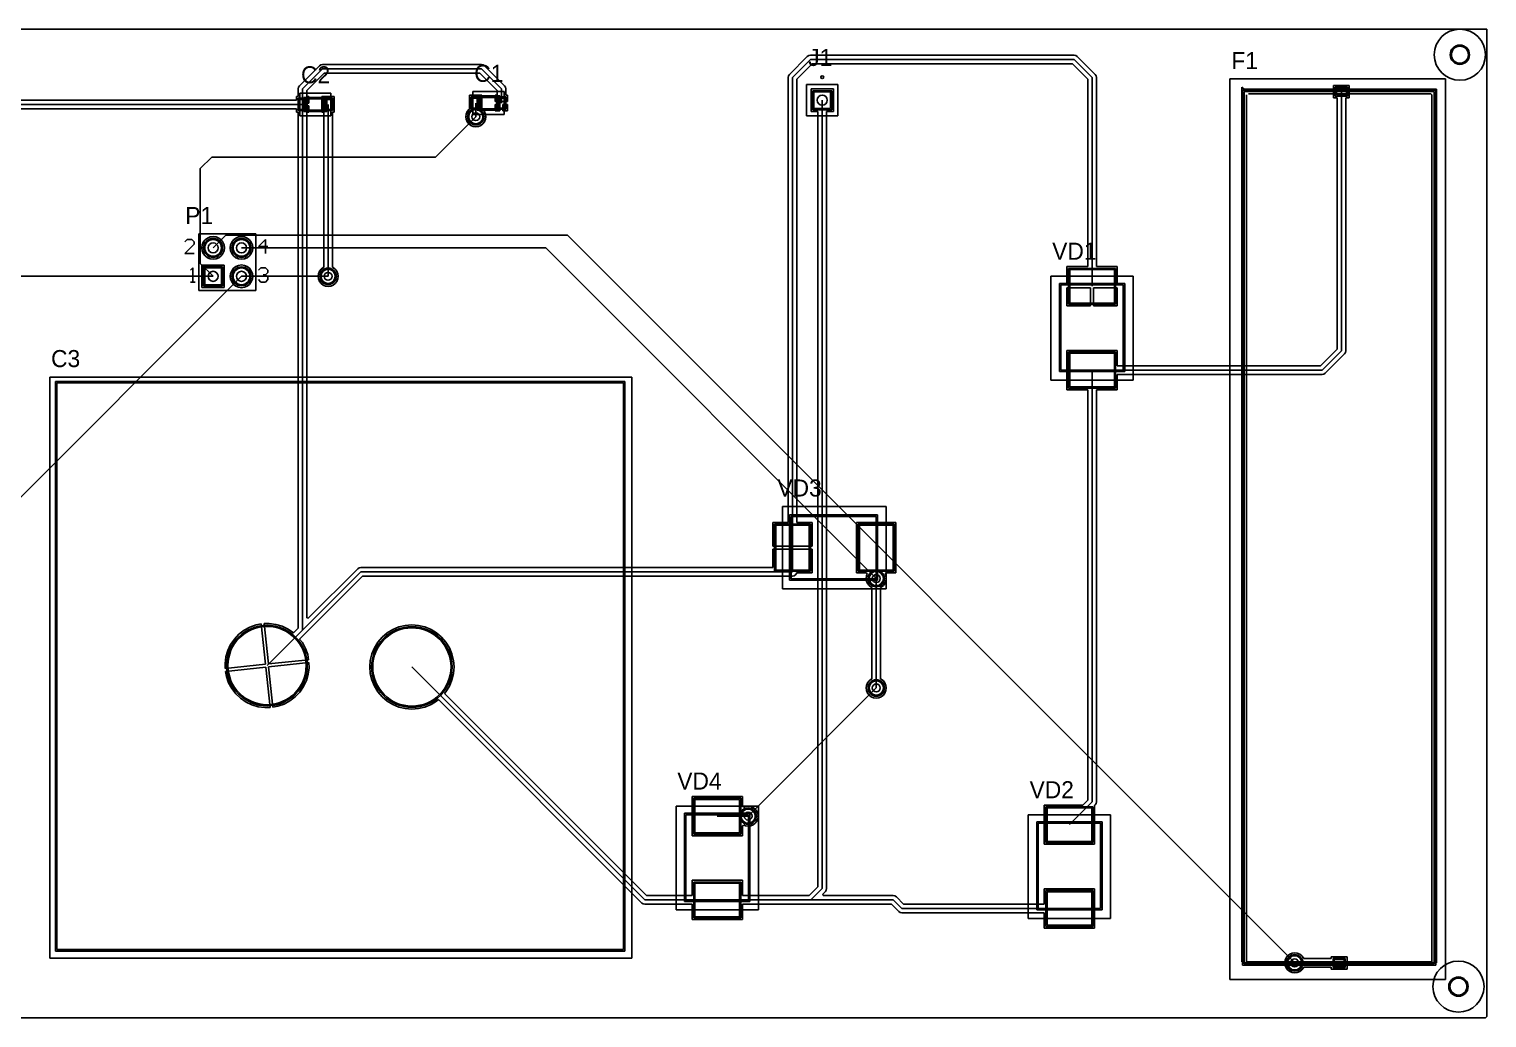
# Model space of a CAD drawing. Header units: millimetres. Extents: x 0.33 to 9.58, y 1.13 to 4.61.
# Drawn here: x 4.45 to 9.58, y 1.13 to 4.61 of the extents above; entities that cross this region are included whole.
import ezdxf

# ---------------------------------------------------------------- set-up
doc = ezdxf.new("R2010")
doc.units = ezdxf.units.MM
doc.header["$MEASUREMENT"] = 0
for name, color, linetype in [('BottomLayer', 5, 'Continuous'), ('BottomSolder', 6, 'Continuous'), ('Mechanical13', 56, 'Continuous'), ('Mechanical15', 56, 'Continuous'), ('Mechanical3', 76, 'Continuous'), ('Mechanical4', 56, 'Continuous'), ('MultiLayer', 9, 'Continuous'), ('PadHoleLayer', 156, 'Continuous'), ('TopLayer', 1, 'Continuous'), ('TopOverlay', 2, 'Continuous'), ('TopPaste', 8, 'Continuous'), ('TopSolder', 216, 'Continuous'), ('ViaHoleLayer', 16, 'Continuous')]:
    doc.layers.add(name, color=color, linetype=linetype)

# ---------------------------------------------------------------- blocks, each defined once
blk = doc.blocks.new('C___________1')
at = {"layer": 'Mechanical3'}
for p, q in [((-0.035, -0.02), (-0.035, 0.02)), ((-0.035, 0.02), (0.035, 0.02)), ((0.035, -0.02), (0.035, 0.02)), ((-0.035, -0.02), (0.035, -0.02))]:
    blk.add_line(p, q, dxfattribs=at)
at = {"layer": 'Mechanical4'}
for p, q in [((-0.055, 0.04), (0.055, 0.04)), ((-0.055, -0.04), (-0.055, 0.04)), ((0.055, -0.04), (0.055, 0.04)), ((-0.055, -0.04), (0.055, -0.04))]:
    blk.add_line(p, q, dxfattribs=at)
at = {"layer": 'TopLayer'}
for p, q in [((-0.0568, 0.0177), (-0.0568, -0.0177)), ((-0.0332, 0.0177), (-0.0568, 0.0177)), ((-0.0332, -0.0177), (-0.0332, 0.0177)), ((0.0332, 0.0177), (0.0332, -0.0177)), ((0.0568, 0.0177), (0.0332, 0.0177)), ((0.0568, -0.0177), (0.0568, 0.0177)), ((-0.0568, -0.0177), (-0.0332, -0.0177)), ((0.0332, -0.0177), (0.0568, -0.0177))]:
    blk.add_line(p, q, dxfattribs=at)
at = {"layer": 'TopOverlay'}
for p, q in [((-0.04, -0.025), (-0.04, 0.025)), ((-0.04, 0.025), (0.04, 0.025)), ((0.04, -0.025), (0.04, 0.025)), ((-0.04, -0.025), (0.04, -0.025))]:
    blk.add_line(p, q, dxfattribs=at)
at = {"layer": 'TopPaste'}
for p, q in [((-0.0568, 0.0177), (-0.0568, -0.0177)), ((-0.0332, 0.0177), (-0.0568, 0.0177)), ((-0.0332, -0.0177), (-0.0332, 0.0177)), ((0.0332, 0.0177), (0.0332, -0.0177)), ((0.0568, 0.0177), (0.0332, 0.0177)), ((0.0568, -0.0177), (0.0568, 0.0177)), ((-0.0568, -0.0177), (-0.0332, -0.0177)), ((0.0332, -0.0177), (0.0568, -0.0177))]:
    blk.add_line(p, q, dxfattribs=at)
at = {"layer": 'TopSolder'}
for p, q in [((-0.0608, 0.0217), (-0.0608, -0.0217)), ((-0.0292, 0.0217), (-0.0608, 0.0217)), ((-0.0292, -0.0217), (-0.0292, 0.0217)), ((0.0292, 0.0217), (0.0292, -0.0217)), ((0.0608, 0.0217), (0.0292, 0.0217)), ((0.0608, -0.0217), (0.0608, 0.0217)), ((-0.0608, -0.0217), (-0.0292, -0.0217)), ((0.0292, -0.0217), (0.0608, -0.0217))]:
    blk.add_line(p, q, dxfattribs=at)
blk = doc.blocks.new('C___________2')
at = {"layer": 'Mechanical3'}
for p, q in [((-0.035, -0.02), (-0.035, 0.02)), ((-0.035, 0.02), (0.035, 0.02)), ((0.035, -0.02), (0.035, 0.02)), ((-0.035, -0.02), (0.035, -0.02))]:
    blk.add_line(p, q, dxfattribs=at)
at = {"layer": 'Mechanical4'}
for p, q in [((-0.055, 0.04), (0.055, 0.04)), ((-0.055, -0.04), (-0.055, 0.04)), ((0.055, -0.04), (0.055, 0.04)), ((-0.055, -0.04), (0.055, -0.04))]:
    blk.add_line(p, q, dxfattribs=at)
at = {"layer": 'TopLayer'}
for p, q in [((-0.0568, 0.0177), (-0.0568, -0.0177)), ((-0.0332, 0.0177), (-0.0568, 0.0177)), ((-0.0332, -0.0177), (-0.0332, 0.0177)), ((0.0332, 0.0177), (0.0332, -0.0177)), ((0.0568, 0.0177), (0.0332, 0.0177)), ((0.0568, -0.0177), (0.0568, 0.0177)), ((-0.0568, -0.0177), (-0.0332, -0.0177)), ((0.0332, -0.0177), (0.0568, -0.0177))]:
    blk.add_line(p, q, dxfattribs=at)
at = {"layer": 'TopOverlay'}
for p, q in [((-0.04, -0.025), (-0.04, 0.025)), ((-0.04, 0.025), (0.04, 0.025)), ((0.04, -0.025), (0.04, 0.025)), ((-0.04, -0.025), (0.04, -0.025))]:
    blk.add_line(p, q, dxfattribs=at)
at = {"layer": 'TopPaste'}
for p, q in [((-0.0568, 0.0177), (-0.0568, -0.0177)), ((-0.0332, 0.0177), (-0.0568, 0.0177)), ((-0.0332, -0.0177), (-0.0332, 0.0177)), ((0.0332, 0.0177), (0.0332, -0.0177)), ((0.0568, 0.0177), (0.0332, 0.0177)), ((0.0568, -0.0177), (0.0568, 0.0177)), ((-0.0568, -0.0177), (-0.0332, -0.0177)), ((0.0332, -0.0177), (0.0568, -0.0177))]:
    blk.add_line(p, q, dxfattribs=at)
at = {"layer": 'TopSolder'}
for p, q in [((-0.0608, 0.0217), (-0.0608, -0.0217)), ((-0.0292, 0.0217), (-0.0608, 0.0217)), ((-0.0292, -0.0217), (-0.0292, 0.0217)), ((0.0292, 0.0217), (0.0292, -0.0217)), ((0.0608, 0.0217), (0.0292, 0.0217)), ((0.0608, -0.0217), (0.0608, 0.0217)), ((-0.0608, -0.0217), (-0.0292, -0.0217)), ((0.0292, -0.0217), (0.0608, -0.0217))]:
    blk.add_line(p, q, dxfattribs=at)
blk = doc.blocks.new('__________3')
at = {"layer": 'Mechanical3'}
for p, q in [((-1.055, 0.955), (0.94, 0.955)), ((-1.055, -1.04), (-1.055, 0.955)), ((0.94, -1.04), (0.94, 0.955)), ((-1.055, -1.04), (0.94, -1.04))]:
    blk.add_line(p, q, dxfattribs=at)
at = {"layer": 'Mechanical4'}
for p, q in [((-1.08, 0.975), (0.97, 0.975)), ((-1.08, -1.07), (-1.08, 0.975)), ((0.97, -1.07), (0.97, 0.975)), ((-1.08, -1.07), (0.97, -1.07))]:
    blk.add_line(p, q, dxfattribs=at)
at = {"layer": 'TopLayer'}
for centre in [(-0.315, -0.04), (0.195, -0.045)]:
    blk.add_circle(centre, 0.1378, dxfattribs=at)
at = {"layer": 'TopOverlay'}
for p, q in [((-1.06, 0.96), (0.945, 0.96)), ((-1.06, -1.045), (-1.06, 0.96)), ((0.945, -1.045), (0.945, 0.96)), ((-1.06, -1.045), (0.945, -1.045))]:
    blk.add_line(p, q, dxfattribs=at)
at = {"layer": 'TopPaste'}
for centre in [(-0.315, -0.04), (0.195, -0.045)]:
    blk.add_circle(centre, 0.1378, dxfattribs=at)
at = {"layer": 'TopSolder'}
for centre in [(-0.315, -0.04), (0.195, -0.045)]:
    blk.add_circle(centre, 0.1418, dxfattribs=at)
blk = doc.blocks.new('FUSE_80_6')
at = {"layer": 'Mechanical13'}
for p, q in [((-0.3425, -1.5276), (-0.3425, 1.5512)), ((-0.3425, 1.5512), (-0.3346, 1.5433)), ((-0.3346, 1.5433), (0.3425, 1.5433)), ((0.3425, -1.5315), (0.3425, 1.5433)), ((-0.3386, -1.5315), (0.3425, -1.5315))]:
    blk.add_line(p, q, dxfattribs=at)
at = {"layer": 'Mechanical15'}
for p, q in [((-0.3268, -1.5276), (-0.3268, 1.5236)), ((-0.3189, 1.5276), (0.3228, 1.5276)), ((0.3228, 1.5276), (0.3268, 1.5236)), ((0.3268, -1.5276), (0.3268, 1.5236)), ((-0.3268, -1.5276), (0.3268, -1.5276))]:
    blk.add_line(p, q, dxfattribs=at)
at = {"layer": 'Mechanical3'}
for p, q in [((-0.335, 1.535), (0.335, 1.535)), ((-0.335, -1.535), (-0.335, 1.535)), ((0.335, -1.535), (0.335, 1.535)), ((-0.335, -1.535), (0.335, -1.535))]:
    blk.add_line(p, q, dxfattribs=at)
at = {"layer": 'Mechanical4'}
for p, q in [((-0.385, 1.58), (0.375, 1.58)), ((-0.385, -1.59), (-0.385, 1.58)), ((0.375, -1.59), (0.375, 1.58)), ((-0.385, -1.59), (0.375, -1.59))]:
    blk.add_line(p, q, dxfattribs=at)
at = {"layer": 'TopLayer'}
for p, q in [((0.0256, 1.5472), (-0.0098, 1.5472)), ((-0.0098, 1.5472), (-0.0098, 1.5236)), ((0.0256, 1.5236), (0.0256, 1.5472)), ((-0.0098, 1.5236), (0.0256, 1.5236)), ((0.0177, -1.5197), (-0.0177, -1.5197)), ((-0.0177, -1.5197), (-0.0177, -1.5433)), ((0.0177, -1.5433), (0.0177, -1.5197)), ((-0.0177, -1.5433), (0.0177, -1.5433))]:
    blk.add_line(p, q, dxfattribs=at)
at = {"layer": 'TopOverlay'}
for p, q in [((-0.34, -1.54), (-0.34, 1.54)), ((-0.34, 1.54), (0.34, 1.54)), ((0.34, -1.54), (0.34, 1.54)), ((-0.34, -1.54), (0.34, -1.54))]:
    blk.add_line(p, q, dxfattribs=at)
at = {"layer": 'TopPaste'}
for p, q in [((0.0256, 1.5472), (-0.0098, 1.5472)), ((-0.0098, 1.5472), (-0.0098, 1.5236)), ((0.0256, 1.5236), (0.0256, 1.5472)), ((-0.0098, 1.5236), (0.0256, 1.5236)), ((0.0177, -1.5197), (-0.0177, -1.5197)), ((-0.0177, -1.5197), (-0.0177, -1.5433)), ((0.0177, -1.5433), (0.0177, -1.5197)), ((-0.0177, -1.5433), (0.0177, -1.5433))]:
    blk.add_line(p, q, dxfattribs=at)
at = {"layer": 'TopSolder'}
for p, q in [((0.0296, 1.5512), (-0.0138, 1.5512)), ((-0.0138, 1.5512), (-0.0138, 1.5196)), ((0.0296, 1.5196), (0.0296, 1.5512)), ((-0.0138, 1.5196), (0.0296, 1.5196)), ((0.0217, -1.5157), (-0.0217, -1.5157)), ((-0.0217, -1.5157), (-0.0217, -1.5473)), ((0.0217, -1.5473), (0.0217, -1.5157)), ((-0.0217, -1.5473), (0.0217, -1.5473))]:
    blk.add_line(p, q, dxfattribs=at)
blk = doc.blocks.new('PIN1_8')
at = {"layer": 'BottomLayer'}
for p, q in [((-0.0295, 0.0295), (-0.0295, -0.0295)), ((0.0295, 0.0295), (-0.0295, 0.0295)), ((0.0295, -0.0295), (0.0295, 0.0295)), ((-0.0295, -0.0295), (0.0295, -0.0295))]:
    blk.add_line(p, q, dxfattribs=at)
at = {"layer": 'BottomSolder'}
for p, q in [((-0.0335, 0.0335), (-0.0335, -0.0335)), ((0.0335, 0.0335), (-0.0335, 0.0335)), ((0.0335, -0.0335), (0.0335, 0.0335)), ((-0.0335, -0.0335), (0.0335, -0.0335))]:
    blk.add_line(p, q, dxfattribs=at)
at = {"layer": 'MultiLayer'}
for p, q in [((-0.0295, 0.0295), (-0.0295, -0.0295)), ((0.0295, 0.0295), (-0.0295, 0.0295)), ((0.0295, -0.0295), (0.0295, 0.0295)), ((-0.0295, -0.0295), (0.0295, -0.0295))]:
    blk.add_line(p, q, dxfattribs=at)
at = {"layer": 'PadHoleLayer'}
blk.add_circle((0, 0), 0.0177, dxfattribs=at)
at = {"layer": 'TopLayer'}
for p, q in [((-0.0295, 0.0295), (-0.0295, -0.0295)), ((0.0295, 0.0295), (-0.0295, 0.0295)), ((0.0295, -0.0295), (0.0295, 0.0295)), ((-0.0295, -0.0295), (0.0295, -0.0295))]:
    blk.add_line(p, q, dxfattribs=at)
at = {"layer": 'TopOverlay'}
for p, q in [((-0.0551, -0.0551), (-0.0551, 0.0551)), ((-0.0551, 0.0551), (0.0551, 0.0551)), ((0.0551, -0.0551), (0.0551, 0.0551)), ((-0.0551, -0.0551), (0.0551, -0.0551))]:
    blk.add_line(p, q, dxfattribs=at)
blk.add_circle((0, 0.0807), 0.00492, dxfattribs=at)
at = {"layer": 'TopSolder'}
for p, q in [((-0.0335, 0.0335), (-0.0335, -0.0335)), ((0.0335, 0.0335), (-0.0335, 0.0335)), ((0.0335, -0.0335), (0.0335, 0.0335)), ((-0.0335, -0.0335), (0.0335, -0.0335))]:
    blk.add_line(p, q, dxfattribs=at)
blk = doc.blocks.new('HDR2X2_11')
at = {"layer": 'BottomLayer'}
for p, q in [((-0.0295, 0.0295), (-0.0295, -0.0295)), ((0.0295, 0.0295), (-0.0295, 0.0295)), ((0.0295, -0.0295), (0.0295, 0.0295)), ((-0.0295, -0.0295), (0.0295, -0.0295))]:
    blk.add_line(p, q, dxfattribs=at)
for centre in [(0, 0.1), (0.1, 0.1), (0.1, 0)]:
    blk.add_circle(centre, 0.0295, dxfattribs=at)
at = {"layer": 'BottomSolder'}
for p, q in [((-0.0335, 0.0335), (-0.0335, -0.0335)), ((0.0335, 0.0335), (-0.0335, 0.0335)), ((0.0335, -0.0335), (0.0335, 0.0335)), ((-0.0335, -0.0335), (0.0335, -0.0335))]:
    blk.add_line(p, q, dxfattribs=at)
for centre in [(0, 0.1), (0.1, 0.1), (0.1, 0)]:
    blk.add_circle(centre, 0.0335, dxfattribs=at)
at = {"layer": 'MultiLayer'}
for p, q in [((-0.0295, 0.0295), (-0.0295, -0.0295)), ((0.0295, 0.0295), (-0.0295, 0.0295)), ((0.0295, -0.0295), (0.0295, 0.0295)), ((-0.0295, -0.0295), (0.0295, -0.0295))]:
    blk.add_line(p, q, dxfattribs=at)
for centre in [(0, 0.1), (0.1, 0.1), (0.1, 0)]:
    blk.add_circle(centre, 0.0295, dxfattribs=at)
at = {"layer": 'PadHoleLayer'}
for centre in [(0, 0.1), (0.1, 0.1), (0, 0), (0.1, 0)]:
    blk.add_circle(centre, 0.0177, dxfattribs=at)
at = {"layer": 'TopLayer'}
for p, q in [((-0.0295, 0.0295), (-0.0295, -0.0295)), ((0.0295, 0.0295), (-0.0295, 0.0295)), ((0.0295, -0.0295), (0.0295, 0.0295)), ((-0.0295, -0.0295), (0.0295, -0.0295))]:
    blk.add_line(p, q, dxfattribs=at)
for centre in [(0, 0.1), (0.1, 0.1), (0.1, 0)]:
    blk.add_circle(centre, 0.0295, dxfattribs=at)
at = {"layer": 'TopOverlay'}
for p, q in [((-0.0917, 0.13), (-0.1, 0.1217)), ((-0.1, 0.08), (-0.0667, 0.1133)), ((-0.075, 0.13), (-0.0917, 0.13)), ((-0.0667, 0.1217), (-0.075, 0.13)), ((-0.0667, 0.1133), (-0.0667, 0.1217)), ((-0.05, 0.15), (0.15, 0.15)), ((-0.05, -0.05), (-0.05, 0.15)), ((0.15, -0.05), (0.15, 0.15)), ((0.185, 0.13), (0.16, 0.105)), ((0.16, 0.105), (0.1933, 0.105)), ((0.185, 0.08), (0.185, 0.13)), ((-0.0667, 0.08), (-0.1, 0.08)), ((-0.0717, 0.03), (-0.08, 0.0217)), ((-0.0717, -0.02), (-0.0717, 0.03)), ((0.16, 0.0217), (0.1683, 0.03)), ((0.1683, 0.03), (0.185, 0.03)), ((0.185, 0.005), (0.1767, 0.005)), ((0.1767, 0.005), (0.185, 0.005)), ((0.185, 0.03), (0.1933, 0.0217)), ((0.1933, 0.0133), (0.185, 0.005)), ((0.185, 0.005), (0.1933, -0.0033)), ((0.1933, 0.0217), (0.1933, 0.0133)), ((-0.08, -0.02), (-0.0633, -0.02)), ((-0.0633, -0.02), (-0.0717, -0.02)), ((-0.05, -0.05), (0.15, -0.05)), ((0.1683, -0.02), (0.16, -0.0117)), ((0.185, -0.02), (0.1683, -0.02)), ((0.1933, -0.0117), (0.185, -0.02)), ((0.1933, -0.0033), (0.1933, -0.0117))]:
    blk.add_line(p, q, dxfattribs=at)
at = {"layer": 'TopSolder'}
for p, q in [((-0.0335, 0.0335), (-0.0335, -0.0335)), ((0.0335, 0.0335), (-0.0335, 0.0335)), ((0.0335, -0.0335), (0.0335, 0.0335)), ((-0.0335, -0.0335), (0.0335, -0.0335))]:
    blk.add_line(p, q, dxfattribs=at)
for centre in [(0, 0.1), (0.1, 0.1), (0.1, 0)]:
    blk.add_circle(centre, 0.0335, dxfattribs=at)
blk = doc.blocks.new('DIOD_14')
at = {"layer": 'Mechanical3'}
for p, q in [((-0.115, -0.155), (-0.115, 0.145)), ((-0.115, 0.145), (0.105, 0.145)), ((0.105, -0.155), (0.105, 0.145)), ((-0.115, -0.155), (0.105, -0.155))]:
    blk.add_line(p, q, dxfattribs=at)
at = {"layer": 'Mechanical4'}
for p, q in [((-0.15, 0.175), (0.14, 0.175)), ((-0.15, -0.19), (-0.15, 0.175)), ((0.14, -0.19), (0.14, 0.175)), ((-0.15, -0.19), (0.14, -0.19))]:
    blk.add_line(p, q, dxfattribs=at)
at = {"layer": 'TopLayer'}
for p, q in [((-0.0837, 0.1991), (-0.0837, 0.0809)), ((0.0737, 0.1991), (-0.0837, 0.1991)), ((0.0737, 0.0809), (0.0737, 0.1991)), ((-0.0837, 0.0809), (0.0737, 0.0809)), ((-0.0837, -0.0959), (-0.0837, -0.2141)), ((0.0737, -0.0959), (-0.0837, -0.0959)), ((0.0737, -0.2141), (0.0737, -0.0959)), ((-0.0837, -0.2141), (0.0737, -0.2141))]:
    blk.add_line(p, q, dxfattribs=at)
at = {"layer": 'TopOverlay'}
for p, q in [((-0.12, 0.15), (0.11, 0.15)), ((-0.12, -0.16), (-0.12, 0.15)), ((0.11, -0.16), (0.11, 0.15)), ((-0.12, -0.16), (0.11, -0.16))]:
    blk.add_line(p, q, dxfattribs=at)
at = {"layer": 'TopPaste'}
for p, q in [((-0.0837, 0.1991), (-0.0837, 0.0809)), ((0.0737, 0.1991), (-0.0837, 0.1991)), ((0.0737, 0.0809), (0.0737, 0.1991)), ((-0.0837, 0.0809), (0.0737, 0.0809)), ((-0.0837, -0.0959), (-0.0837, -0.2141)), ((0.0737, -0.0959), (-0.0837, -0.0959)), ((0.0737, -0.2141), (0.0737, -0.0959)), ((-0.0837, -0.2141), (0.0737, -0.2141))]:
    blk.add_line(p, q, dxfattribs=at)
at = {"layer": 'TopSolder'}
for p, q in [((-0.0877, 0.2031), (-0.0877, 0.0769)), ((0.0777, 0.2031), (-0.0877, 0.2031)), ((0.0777, 0.0769), (0.0777, 0.2031)), ((-0.0877, 0.0769), (0.0777, 0.0769)), ((-0.0877, -0.0919), (-0.0877, -0.2181)), ((0.0777, -0.0919), (-0.0877, -0.0919)), ((0.0777, -0.2181), (0.0777, -0.0919)), ((-0.0877, -0.2181), (0.0777, -0.2181))]:
    blk.add_line(p, q, dxfattribs=at)
blk = doc.blocks.new('DIOD_15')
at = {"layer": 'Mechanical3'}
for p, q in [((-0.115, -0.155), (-0.115, 0.145)), ((-0.115, 0.145), (0.105, 0.145)), ((0.105, -0.155), (0.105, 0.145)), ((-0.115, -0.155), (0.105, -0.155))]:
    blk.add_line(p, q, dxfattribs=at)
at = {"layer": 'Mechanical4'}
for p, q in [((-0.15, 0.175), (0.14, 0.175)), ((-0.15, -0.19), (-0.15, 0.175)), ((0.14, -0.19), (0.14, 0.175)), ((-0.15, -0.19), (0.14, -0.19))]:
    blk.add_line(p, q, dxfattribs=at)
at = {"layer": 'TopLayer'}
for p, q in [((-0.0837, 0.1991), (-0.0837, 0.0809)), ((0.0737, 0.1991), (-0.0837, 0.1991)), ((0.0737, 0.0809), (0.0737, 0.1991)), ((-0.0837, 0.0809), (0.0737, 0.0809)), ((-0.0837, -0.0959), (-0.0837, -0.2141)), ((0.0737, -0.0959), (-0.0837, -0.0959)), ((0.0737, -0.2141), (0.0737, -0.0959)), ((-0.0837, -0.2141), (0.0737, -0.2141))]:
    blk.add_line(p, q, dxfattribs=at)
at = {"layer": 'TopOverlay'}
for p, q in [((-0.12, 0.15), (0.11, 0.15)), ((-0.12, -0.16), (-0.12, 0.15)), ((0.11, -0.16), (0.11, 0.15)), ((-0.12, -0.16), (0.11, -0.16))]:
    blk.add_line(p, q, dxfattribs=at)
at = {"layer": 'TopPaste'}
for p, q in [((-0.0837, 0.1991), (-0.0837, 0.0809)), ((0.0737, 0.1991), (-0.0837, 0.1991)), ((0.0737, 0.0809), (0.0737, 0.1991)), ((-0.0837, 0.0809), (0.0737, 0.0809)), ((-0.0837, -0.0959), (-0.0837, -0.2141)), ((0.0737, -0.0959), (-0.0837, -0.0959)), ((0.0737, -0.2141), (0.0737, -0.0959)), ((-0.0837, -0.2141), (0.0737, -0.2141))]:
    blk.add_line(p, q, dxfattribs=at)
at = {"layer": 'TopSolder'}
for p, q in [((-0.0877, 0.2031), (-0.0877, 0.0769)), ((0.0777, 0.2031), (-0.0877, 0.2031)), ((0.0777, 0.0769), (0.0777, 0.2031)), ((-0.0877, 0.0769), (0.0777, 0.0769)), ((-0.0877, -0.0919), (-0.0877, -0.2181)), ((0.0777, -0.0919), (-0.0877, -0.0919)), ((0.0777, -0.2181), (0.0777, -0.0919)), ((-0.0877, -0.2181), (0.0777, -0.2181))]:
    blk.add_line(p, q, dxfattribs=at)
blk = doc.blocks.new('DIOD_16')
at = {"layer": 'Mechanical3'}
for p, q in [((-0.115, 0.145), (-0.115, -0.155)), ((-0.115, 0.145), (0.105, 0.145)), ((0.105, 0.145), (0.105, -0.155)), ((-0.115, -0.155), (0.105, -0.155))]:
    blk.add_line(p, q, dxfattribs=at)
at = {"layer": 'Mechanical4'}
for p, q in [((-0.15, 0.175), (0.14, 0.175)), ((-0.15, 0.175), (-0.15, -0.19)), ((0.14, 0.175), (0.14, -0.19)), ((-0.15, -0.19), (0.14, -0.19))]:
    blk.add_line(p, q, dxfattribs=at)
at = {"layer": 'TopLayer'}
for p, q in [((-0.0837, 0.1991), (-0.0837, 0.0809)), ((0.0737, 0.1991), (-0.0837, 0.1991)), ((0.0737, 0.0809), (0.0737, 0.1991)), ((-0.0837, 0.0809), (0.0737, 0.0809)), ((-0.0837, -0.0959), (-0.0837, -0.2141)), ((0.0737, -0.0959), (-0.0837, -0.0959)), ((0.0737, -0.2141), (0.0737, -0.0959)), ((-0.0837, -0.2141), (0.0737, -0.2141))]:
    blk.add_line(p, q, dxfattribs=at)
at = {"layer": 'TopOverlay'}
for p, q in [((-0.12, 0.15), (0.11, 0.15)), ((-0.12, 0.15), (-0.12, -0.16)), ((0.11, 0.15), (0.11, -0.16)), ((-0.12, -0.16), (0.11, -0.16))]:
    blk.add_line(p, q, dxfattribs=at)
at = {"layer": 'TopPaste'}
for p, q in [((-0.0837, 0.1991), (-0.0837, 0.0809)), ((0.0737, 0.1991), (-0.0837, 0.1991)), ((0.0737, 0.0809), (0.0737, 0.1991)), ((-0.0837, 0.0809), (0.0737, 0.0809)), ((-0.0837, -0.0959), (-0.0837, -0.2141)), ((0.0737, -0.0959), (-0.0837, -0.0959)), ((0.0737, -0.2141), (0.0737, -0.0959)), ((-0.0837, -0.2141), (0.0737, -0.2141))]:
    blk.add_line(p, q, dxfattribs=at)
at = {"layer": 'TopSolder'}
for p, q in [((-0.0877, 0.2031), (-0.0877, 0.0769)), ((0.0777, 0.2031), (-0.0877, 0.2031)), ((0.0777, 0.0769), (0.0777, 0.2031)), ((-0.0877, 0.0769), (0.0777, 0.0769)), ((-0.0877, -0.0919), (-0.0877, -0.2181)), ((0.0777, -0.0919), (-0.0877, -0.0919)), ((0.0777, -0.2181), (0.0777, -0.0919)), ((-0.0877, -0.2181), (0.0777, -0.2181))]:
    blk.add_line(p, q, dxfattribs=at)
blk = doc.blocks.new('DIOD_17')
at = {"layer": 'Mechanical3'}
for p, q in [((-0.115, -0.155), (-0.115, 0.145)), ((-0.115, 0.145), (0.105, 0.145)), ((0.105, -0.155), (0.105, 0.145)), ((-0.115, -0.155), (0.105, -0.155))]:
    blk.add_line(p, q, dxfattribs=at)
at = {"layer": 'Mechanical4'}
for p, q in [((-0.15, 0.175), (0.14, 0.175)), ((-0.15, -0.19), (-0.15, 0.175)), ((0.14, -0.19), (0.14, 0.175)), ((-0.15, -0.19), (0.14, -0.19))]:
    blk.add_line(p, q, dxfattribs=at)
at = {"layer": 'TopLayer'}
for p, q in [((-0.0837, 0.1991), (-0.0837, 0.0809)), ((0.0737, 0.1991), (-0.0837, 0.1991)), ((0.0737, 0.0809), (0.0737, 0.1991)), ((-0.0837, 0.0809), (0.0737, 0.0809)), ((-0.0837, -0.0959), (-0.0837, -0.2141)), ((0.0737, -0.0959), (-0.0837, -0.0959)), ((0.0737, -0.2141), (0.0737, -0.0959)), ((-0.0837, -0.2141), (0.0737, -0.2141))]:
    blk.add_line(p, q, dxfattribs=at)
at = {"layer": 'TopOverlay'}
for p, q in [((-0.12, 0.15), (0.11, 0.15)), ((-0.12, -0.16), (-0.12, 0.15)), ((0.11, -0.16), (0.11, 0.15)), ((-0.12, -0.16), (0.11, -0.16))]:
    blk.add_line(p, q, dxfattribs=at)
at = {"layer": 'TopPaste'}
for p, q in [((-0.0837, 0.1991), (-0.0837, 0.0809)), ((0.0737, 0.1991), (-0.0837, 0.1991)), ((0.0737, 0.0809), (0.0737, 0.1991)), ((-0.0837, 0.0809), (0.0737, 0.0809)), ((-0.0837, -0.0959), (-0.0837, -0.2141)), ((0.0737, -0.0959), (-0.0837, -0.0959)), ((0.0737, -0.2141), (0.0737, -0.0959)), ((-0.0837, -0.2141), (0.0737, -0.2141))]:
    blk.add_line(p, q, dxfattribs=at)
at = {"layer": 'TopSolder'}
for p, q in [((-0.0877, 0.2031), (-0.0877, 0.0769)), ((0.0777, 0.2031), (-0.0877, 0.2031)), ((0.0777, 0.0769), (0.0777, 0.2031)), ((-0.0877, 0.0769), (0.0777, 0.0769)), ((-0.0877, -0.0919), (-0.0877, -0.2181)), ((0.0777, -0.0919), (-0.0877, -0.0919)), ((0.0777, -0.2181), (0.0777, -0.0919)), ((-0.0877, -0.2181), (0.0777, -0.2181))]:
    blk.add_line(p, q, dxfattribs=at)

msp = doc.modelspace()

# ---------------------------------------------------------------- linework, layer by layer
at = {"layer": 'BottomLayer'}
for p, q in [((5.878, 4.16), (6.02, 4.302)), ((5.05, 4.12), (5.09, 4.16)), ((5.09, 4.16), (5.878, 4.16)), ((5.05, 3.785), (5.05, 4.12)), ((5.095, 3.84), (5.1395, 3.8845)), ((5.1395, 3.8845), (6.3425, 3.8845)), ((6.3425, 3.8845), (8.9035, 1.3235)), ((5.195, 3.84), (6.2663, 3.84)), ((6.2663, 3.84), (7.43, 2.6763)), ((5.05, 3.785), (5.095, 3.74)), ((3.795, 3.74), (5.095, 3.74)), ((3.896, 2.441), (5.195, 3.74)), ((5.195, 3.74), (5.5, 3.74)), ((6.979, 1.84), (7.43, 2.291))]:
    msp.add_line(p, q, dxfattribs=at)
for centre, radius in [((9.485, 4.52), 0.03), ((6.02, 4.302), 0.025), ((5.5, 3.74), 0.025), ((7.43, 2.6763), 0.025), ((7.43, 2.291), 0.025), ((6.979, 1.84), 0.025), ((8.9035, 1.3235), 0.025), ((9.48, 1.24), 0.03)]:
    msp.add_circle(centre, radius, dxfattribs=at)
at = {"layer": 'BottomSolder'}
for centre, radius in [((9.485, 4.52), 0.034), ((6.02, 4.302), 0.029), ((5.5, 3.74), 0.029), ((7.43, 2.6763), 0.029), ((7.43, 2.291), 0.029), ((6.979, 1.84), 0.029), ((8.9035, 1.3235), 0.029), ((9.48, 1.24), 0.034)]:
    msp.add_circle(centre, radius, dxfattribs=at)
at = {"layer": 'MultiLayer'}
for centre, radius in [((9.485, 4.52), 0.03), ((6.02, 4.302), 0.025), ((5.5, 3.74), 0.025), ((7.43, 2.6763), 0.025), ((7.43, 2.291), 0.025), ((6.979, 1.84), 0.025), ((8.9035, 1.3235), 0.025), ((9.48, 1.24), 0.03)]:
    msp.add_circle(centre, radius, dxfattribs=at)
at = {"layer": 'PadHoleLayer'}
for centre in [(9.485, 4.52), (9.48, 1.24)]:
    msp.add_circle(centre, 0.09, dxfattribs=at)
at = {"layer": 'TopLayer'}
for p, q in [((0.33, 4.61), (9.58, 4.61)), ((9.58, 4.61), (9.58, 1.135)), ((7.1921, 4.5171), (7.1872, 4.5138)), ((7.198, 4.5183), (7.1921, 4.5171)), ((8.127, 4.5183), (7.198, 4.5183)), ((8.1329, 4.5171), (8.127, 4.5183)), ((8.1378, 4.5138), (8.1329, 4.5171)), ((5.4692, 4.4808), (5.3992, 4.4108)), ((5.41, 4.4), (5.48, 4.47)), ((5.4741, 4.4841), (5.4692, 4.4808)), ((5.48, 4.4853), (5.4741, 4.4841)), ((6.04, 4.4853), (5.48, 4.4853)), ((5.48, 4.47), (6.04, 4.47)), ((6.0459, 4.4841), (6.04, 4.4853)), ((6.04, 4.47), (6.11, 4.4)), ((6.0508, 4.4808), (6.0459, 4.4841)), ((6.1208, 4.4108), (6.0508, 4.4808)), ((7.1872, 4.5138), (7.1242, 4.4508)), ((7.135, 4.44), (7.198, 4.503)), ((7.1503, 4.4337), (7.2043, 4.4877)), ((7.198, 4.503), (8.127, 4.503)), ((7.2043, 4.4877), (8.1207, 4.4877)), ((8.1207, 4.4877), (8.1747, 4.4337)), ((8.127, 4.503), (8.19, 4.44)), ((8.2008, 4.4508), (8.1378, 4.5138)), ((5.4253, 4.3937), (5.4863, 4.4547)), ((5.4863, 4.4547), (6.0337, 4.4547)), ((6.0337, 4.4547), (6.0947, 4.3937)), ((7.1209, 4.4459), (7.1197, 4.44)), ((7.1197, 4.44), (7.1197, 2.8737)), ((7.1242, 4.4508), (7.1209, 4.4459)), ((7.135, 2.785), (7.135, 4.44)), ((7.1503, 2.8737), (7.1503, 4.4337)), ((8.1747, 4.4337), (8.1747, 3.7741)), ((8.19, 3.705), (8.19, 4.44)), ((8.2041, 4.4459), (8.2008, 4.4508)), ((8.2053, 4.44), (8.2041, 4.4459)), ((8.2053, 3.7741), (8.2053, 4.44)), ((5.3947, 4.3727), (5.3882, 4.3727)), ((5.3882, 4.3727), (5.3882, 4.3603)), ((5.3959, 4.4059), (5.3947, 4.4)), ((5.3947, 4.4), (5.3947, 4.3727)), ((5.3992, 4.4108), (5.3959, 4.4059)), ((5.41, 4.345), (5.41, 4.4)), ((5.4253, 4.3727), (5.4253, 4.3937)), ((5.4318, 4.3727), (5.4253, 4.3727)), ((5.4318, 4.35), (5.4318, 4.3727)), ((5.5218, 4.3727), (5.4782, 4.3727)), ((5.4782, 4.3727), (5.4782, 4.3173)), ((5.5218, 4.3173), (5.5218, 4.3727)), ((6.0418, 4.3777), (5.9982, 4.3777)), ((5.9982, 4.3777), (5.9982, 4.3294)), ((6.0418, 4.3294), (6.0418, 4.3777)), ((6.0947, 4.3777), (6.0882, 4.3777)), ((6.0882, 4.3777), (6.0882, 4.355)), ((6.0947, 4.3937), (6.0947, 4.3777)), ((6.11, 4.35), (6.11, 4.4)), ((6.1241, 4.4059), (6.1208, 4.4108)), ((6.1253, 4.4), (6.1241, 4.4059)), ((6.1253, 4.3777), (6.1253, 4.4)), ((6.1318, 4.3777), (6.1253, 4.3777)), ((6.1318, 4.355), (6.1318, 4.3777)), ((7.2795, 4.3995), (7.2005, 4.3995)), ((7.2005, 4.3995), (7.2005, 4.3205)), ((7.2795, 4.3205), (7.2795, 4.3995)), ((9.0956, 4.4122), (9.0402, 4.4122)), ((9.0402, 4.4122), (9.0402, 4.3686)), ((9.0402, 4.3686), (9.0526, 4.3686)), ((9.0526, 4.3686), (9.0526, 3.4842)), ((9.0679, 3.4779), (9.0679, 4.3904)), ((9.0832, 3.4779), (9.0832, 4.3686)), ((9.0832, 4.3686), (9.0956, 4.3686)), ((9.0956, 4.3686), (9.0956, 4.4122)), ((4.34, 4.345), (5.41, 4.345)), ((5.3882, 4.3603), (4.3618, 4.3603)), ((4.3618, 4.3297), (5.3882, 4.3297)), ((5.3882, 4.3297), (5.3882, 4.3173)), ((5.3882, 4.3173), (5.3947, 4.3173)), ((5.3947, 4.3173), (5.3947, 2.5013)), ((5.41, 4.34), (5.41, 4.35)), ((5.41, 4.35), (5.4318, 4.35)), ((5.41, 2.495), (5.41, 4.345)), ((5.4318, 4.34), (5.41, 4.34)), ((5.4253, 2.5385), (5.4253, 4.3173)), ((5.4253, 4.3173), (5.4318, 4.3173)), ((5.4318, 4.3173), (5.4318, 4.34)), ((5.4782, 4.3173), (5.4847, 4.3173)), ((5.4847, 4.3173), (5.4847, 3.7715)), ((5.5, 3.74), (5.5, 4.345)), ((5.5153, 3.7715), (5.5153, 4.3173)), ((5.5153, 4.3173), (5.5218, 4.3173)), ((5.9894, 4.3197), (5.9859, 4.3111)), ((5.995, 4.327), (5.9894, 4.3197)), ((5.9982, 4.3294), (5.995, 4.327)), ((6.02, 4.302), (6.02, 4.35)), ((6.045, 4.327), (6.0418, 4.3294)), ((6.0506, 4.3197), (6.045, 4.327)), ((6.0541, 4.3111), (6.0506, 4.3197)), ((6.0882, 4.355), (6.1318, 4.355)), ((6.105, 4.345), (6.0882, 4.345)), ((6.0882, 4.345), (6.0882, 4.3223)), ((6.0882, 4.3223), (6.105, 4.3223)), ((6.105, 4.3223), (6.105, 4.345)), ((6.1318, 4.345), (6.115, 4.345)), ((6.115, 4.345), (6.115, 4.3223)), ((6.115, 4.3223), (6.1318, 4.3223)), ((6.1318, 4.3223), (6.1318, 4.345)), ((7.2005, 4.3205), (7.2247, 4.3205)), ((7.2247, 4.3205), (7.2247, 1.5913)), ((7.24, 1.585), (7.24, 4.36)), ((7.2553, 1.585), (7.2553, 4.3205)), ((7.2553, 4.3205), (7.2795, 4.3205)), ((5.9859, 4.3111), (5.9847, 4.302)), ((5.9847, 4.302), (5.9859, 4.2929)), ((5.9859, 4.2929), (5.9894, 4.2843)), ((5.9894, 4.2843), (5.995, 4.277)), ((5.995, 4.277), (6.0023, 4.2714)), ((6.0023, 4.2714), (6.0109, 4.2679)), ((6.0109, 4.2679), (6.02, 4.2667)), ((6.02, 4.2667), (6.0291, 4.2679)), ((6.0291, 4.2679), (6.0377, 4.2714)), ((6.0377, 4.2714), (6.045, 4.277)), ((6.045, 4.277), (6.0506, 4.2843)), ((6.0506, 4.2843), (6.0541, 4.2929)), ((6.0553, 4.302), (6.0541, 4.3111)), ((6.0541, 4.2929), (6.0553, 4.302)), ((5.0565, 3.8503), (5.0551, 3.84)), ((5.0605, 3.8599), (5.0565, 3.8503)), ((5.0668, 3.8682), (5.0605, 3.8599)), ((5.0751, 3.8745), (5.0668, 3.8682)), ((5.0847, 3.8785), (5.0751, 3.8745)), ((5.095, 3.8799), (5.0847, 3.8785)), ((5.1053, 3.8785), (5.095, 3.8799)), ((5.1149, 3.8745), (5.1053, 3.8785)), ((5.1232, 3.8682), (5.1149, 3.8745)), ((5.1295, 3.8599), (5.1232, 3.8682)), ((5.1335, 3.8503), (5.1295, 3.8599)), ((5.1349, 3.84), (5.1335, 3.8503)), ((5.1565, 3.8503), (5.1551, 3.84)), ((5.1605, 3.8599), (5.1565, 3.8503)), ((5.1668, 3.8682), (5.1605, 3.8599)), ((5.1751, 3.8745), (5.1668, 3.8682)), ((5.1847, 3.8785), (5.1751, 3.8745)), ((5.195, 3.8799), (5.1847, 3.8785)), ((5.2053, 3.8785), (5.195, 3.8799)), ((5.2149, 3.8745), (5.2053, 3.8785)), ((5.2232, 3.8682), (5.2149, 3.8745)), ((5.2295, 3.8599), (5.2232, 3.8682)), ((5.2335, 3.8503), (5.2295, 3.8599)), ((5.2349, 3.84), (5.2335, 3.8503)), ((5.0551, 3.84), (5.0565, 3.8297)), ((5.0565, 3.8297), (5.0605, 3.8201)), ((5.0605, 3.8201), (5.0668, 3.8118)), ((5.0668, 3.8118), (5.0751, 3.8055)), ((5.0751, 3.8055), (5.0847, 3.8015)), ((5.0847, 3.8015), (5.095, 3.8001)), ((5.095, 3.8001), (5.1053, 3.8015)), ((5.1053, 3.8015), (5.1149, 3.8055)), ((5.1149, 3.8055), (5.1232, 3.8118)), ((5.1232, 3.8118), (5.1295, 3.8201)), ((5.1295, 3.8201), (5.1335, 3.8297)), ((5.1335, 3.8297), (5.1349, 3.84)), ((5.1551, 3.84), (5.1565, 3.8297)), ((5.1565, 3.8297), (5.1605, 3.8201)), ((5.1605, 3.8201), (5.1668, 3.8118)), ((5.1668, 3.8118), (5.1751, 3.8055)), ((5.1751, 3.8055), (5.1847, 3.8015)), ((5.1847, 3.8015), (5.195, 3.8001)), ((5.195, 3.8001), (5.2053, 3.8015)), ((5.2053, 3.8015), (5.2149, 3.8055)), ((5.2149, 3.8055), (5.2232, 3.8118)), ((5.2232, 3.8118), (5.2295, 3.8201)), ((5.2295, 3.8201), (5.2335, 3.8297)), ((5.2335, 3.8297), (5.2349, 3.84)), ((5.1345, 3.7795), (5.0555, 3.7795)), ((5.0555, 3.7795), (5.0555, 3.7005)), ((5.1345, 3.7005), (5.1345, 3.7795)), ((5.1565, 3.7503), (5.1551, 3.74)), ((5.1605, 3.7599), (5.1565, 3.7503)), ((5.1668, 3.7682), (5.1605, 3.7599)), ((5.1751, 3.7745), (5.1668, 3.7682)), ((5.1847, 3.7785), (5.1751, 3.7745)), ((5.195, 3.7799), (5.1847, 3.7785)), ((5.2053, 3.7785), (5.195, 3.7799)), ((5.2149, 3.7745), (5.2053, 3.7785)), ((5.2232, 3.7682), (5.2149, 3.7745)), ((5.2295, 3.7599), (5.2232, 3.7682)), ((5.2335, 3.7503), (5.2295, 3.7599)), ((5.2349, 3.74), (5.2335, 3.7503)), ((5.4659, 3.7491), (5.4647, 3.74)), ((5.4694, 3.7577), (5.4659, 3.7491)), ((5.475, 3.765), (5.4694, 3.7577)), ((5.4823, 3.7706), (5.475, 3.765)), ((5.4847, 3.7715), (5.4823, 3.7706)), ((5.5177, 3.7706), (5.5153, 3.7715)), ((5.525, 3.765), (5.5177, 3.7706)), ((5.5306, 3.7577), (5.525, 3.765)), ((5.5341, 3.7491), (5.5306, 3.7577)), ((5.5353, 3.74), (5.5341, 3.7491)), ((8.1747, 3.7741), (8.1013, 3.7741)), ((8.1013, 3.7741), (8.1013, 3.71)), ((8.2787, 3.7741), (8.2053, 3.7741)), ((8.2787, 3.71), (8.2787, 3.7741)), ((5.0555, 3.7005), (5.1345, 3.7005)), ((5.1551, 3.74), (5.1565, 3.7297)), ((5.1565, 3.7297), (5.1605, 3.7201)), ((5.1605, 3.7201), (5.1668, 3.7118)), ((5.1668, 3.7118), (5.1751, 3.7055)), ((5.1751, 3.7055), (5.1847, 3.7015)), ((5.1847, 3.7015), (5.195, 3.7001)), ((5.195, 3.7001), (5.2053, 3.7015)), ((5.2053, 3.7015), (5.2149, 3.7055)), ((5.2149, 3.7055), (5.2232, 3.7118)), ((5.2232, 3.7118), (5.2295, 3.7201)), ((5.2295, 3.7201), (5.2335, 3.7297)), ((5.2335, 3.7297), (5.2349, 3.74)), ((5.4647, 3.74), (5.4659, 3.7309)), ((5.4659, 3.7309), (5.4694, 3.7223)), ((5.4694, 3.7223), (5.475, 3.715)), ((5.475, 3.715), (5.4823, 3.7094)), ((5.4823, 3.7094), (5.4909, 3.7059)), ((5.4909, 3.7059), (5.5, 3.7047)), ((5.5, 3.7047), (5.5091, 3.7059)), ((5.5091, 3.7059), (5.5177, 3.7094)), ((5.5177, 3.7094), (5.525, 3.715)), ((5.525, 3.715), (5.5306, 3.7223)), ((5.5306, 3.7223), (5.5341, 3.7309)), ((5.5341, 3.7309), (5.5353, 3.74)), ((8.1013, 3.71), (8.2787, 3.71)), ((8.185, 3.7), (8.1013, 3.7)), ((8.1013, 3.7), (8.1013, 3.6359)), ((8.185, 3.6359), (8.185, 3.7)), ((8.2787, 3.7), (8.195, 3.7)), ((8.195, 3.7), (8.195, 3.6359)), ((8.2787, 3.6359), (8.2787, 3.7)), ((8.1013, 3.6359), (8.185, 3.6359)), ((8.195, 3.6359), (8.2787, 3.6359)), ((8.2787, 3.4791), (8.1013, 3.4791)), ((8.1013, 3.4791), (8.1013, 3.3409)), ((8.2787, 3.4253), (8.2787, 3.4791)), ((9.0526, 3.4842), (8.9937, 3.4253)), ((9, 3.41), (9.0679, 3.4779)), ((9.0108, 3.3992), (9.0787, 3.4671)), ((9.0787, 3.4671), (9.082, 3.472)), ((9.082, 3.472), (9.0832, 3.4779)), ((8.19, 3.41), (9, 3.41)), ((8.19, 1.89), (8.19, 3.41)), ((8.9937, 3.4253), (8.2787, 3.4253)), ((8.2787, 3.3409), (8.2787, 3.3947)), ((8.2787, 3.3947), (9, 3.3947)), ((9, 3.3947), (9.0059, 3.3959)), ((9.0059, 3.3959), (9.0108, 3.3992)), ((8.1013, 3.3409), (8.1747, 3.3409)), ((8.1747, 3.3409), (8.1747, 1.8963)), ((8.2053, 1.89), (8.2053, 3.3409)), ((8.2053, 3.3409), (8.2787, 3.3409)), ((7.1197, 2.8737), (7.0659, 2.8737)), ((7.0659, 2.8737), (7.0659, 2.79)), ((7.2041, 2.8737), (7.1503, 2.8737)), ((7.2041, 2.79), (7.2041, 2.8737)), ((7.4991, 2.8737), (7.3609, 2.8737)), ((7.3609, 2.8737), (7.3609, 2.6963)), ((7.4991, 2.6963), (7.4991, 2.8737)), ((7.0659, 2.79), (7.135, 2.79)), ((7.135, 2.78), (7.0659, 2.78)), ((7.0659, 2.78), (7.0659, 2.7153)), ((7.135, 2.79), (7.2041, 2.79)), ((7.135, 2.7), (7.135, 2.785)), ((7.2041, 2.78), (7.135, 2.78)), ((7.2041, 2.6963), (7.2041, 2.78)), ((7.43, 2.6763), (7.43, 2.785)), ((5.41, 2.495), (5.615, 2.7)), ((5.4208, 2.4842), (5.6213, 2.6847)), ((5.6042, 2.7108), (5.4299, 2.5365)), ((5.6091, 2.7141), (5.6042, 2.7108)), ((5.615, 2.7153), (5.6091, 2.7141)), ((7.0659, 2.7153), (5.615, 2.7153)), ((5.615, 2.7), (7.135, 2.7)), ((5.6213, 2.6847), (7.135, 2.6847)), ((7.135, 2.6847), (7.1409, 2.6859)), ((7.1409, 2.6859), (7.1458, 2.6892)), ((7.1458, 2.6892), (7.1491, 2.6941)), ((7.1491, 2.6941), (7.1495, 2.6963)), ((7.1495, 2.6963), (7.2041, 2.6963)), ((7.3609, 2.6963), (7.3952, 2.6963)), ((7.3959, 2.6854), (7.3947, 2.6763)), ((7.3947, 2.6763), (7.3959, 2.6671)), ((7.3952, 2.6963), (7.3983, 2.6913)), ((7.3983, 2.6913), (7.3959, 2.6854)), ((7.43, 2.291), (7.43, 2.6763)), ((7.4617, 2.6913), (7.4648, 2.6963)), ((7.4641, 2.6854), (7.4617, 2.6913)), ((7.4653, 2.6763), (7.4641, 2.6854)), ((7.4641, 2.6671), (7.4653, 2.6763)), ((7.4648, 2.6963), (7.4991, 2.6963)), ((7.3959, 2.6671), (7.3994, 2.6586)), ((7.3994, 2.6586), (7.405, 2.6513)), ((7.405, 2.6513), (7.4123, 2.6457)), ((7.4123, 2.6457), (7.4147, 2.6447)), ((7.4147, 2.6447), (7.4147, 2.3225)), ((7.4453, 2.6447), (7.4477, 2.6457)), ((7.4453, 2.3225), (7.4453, 2.6447)), ((7.4477, 2.6457), (7.455, 2.6513)), ((7.455, 2.6513), (7.4606, 2.6586)), ((7.4606, 2.6586), (7.4641, 2.6671)), ((5.2646, 2.5165), (5.2466, 2.5132)), ((5.2795, 2.3744), (5.2646, 2.5165)), ((5.2928, 2.518), (5.2745, 2.5176)), ((5.2745, 2.5176), (5.2895, 2.3755)), ((5.3158, 2.515), (5.2928, 2.518)), ((5.3381, 2.5084), (5.3158, 2.515)), ((5.4299, 2.5365), (5.4253, 2.5385)), ((5.1858, 2.4802), (5.1698, 2.4633)), ((5.2043, 2.4943), (5.1858, 2.4802)), ((5.2247, 2.5054), (5.2043, 2.4943)), ((5.2466, 2.5132), (5.2247, 2.5054)), ((5.285, 2.37), (5.41, 2.495)), ((5.3591, 2.4984), (5.3381, 2.5084)), ((5.3783, 2.4852), (5.3591, 2.4984)), ((5.3784, 2.4851), (5.3783, 2.4852)), ((5.3947, 2.5013), (5.3784, 2.4851)), ((5.3998, 2.4632), (5.4208, 2.4842)), ((5.6902, 2.4698), (5.6751, 2.4521)), ((5.7079, 2.4849), (5.6902, 2.4698)), ((5.7277, 2.4971), (5.7079, 2.4849)), ((5.7492, 2.506), (5.7277, 2.4971)), ((5.7718, 2.5114), (5.7492, 2.506)), ((5.795, 2.5133), (5.7718, 2.5114)), ((5.8182, 2.5114), (5.795, 2.5133)), ((5.8408, 2.506), (5.8182, 2.5114)), ((5.8623, 2.4971), (5.8408, 2.506)), ((5.8821, 2.4849), (5.8623, 2.4971)), ((5.8998, 2.4698), (5.8821, 2.4849)), ((5.9149, 2.4521), (5.8998, 2.4698)), ((5.1466, 2.4231), (5.14, 2.4008)), ((5.1566, 2.4441), (5.1466, 2.4231)), ((5.1698, 2.4633), (5.1566, 2.4441)), ((5.4093, 2.4507), (5.3998, 2.4632)), ((5.4204, 2.4303), (5.4093, 2.4507)), ((5.4282, 2.4084), (5.4204, 2.4303)), ((5.6629, 2.4323), (5.654, 2.4108)), ((5.6751, 2.4521), (5.6629, 2.4323)), ((5.9271, 2.4323), (5.9149, 2.4521)), ((5.936, 2.4108), (5.9271, 2.4323)), ((5.14, 2.4008), (5.137, 2.3778)), ((5.137, 2.3778), (5.1374, 2.3595)), ((5.1374, 2.3595), (5.2795, 2.3744)), ((5.2805, 2.3645), (5.1385, 2.3496)), ((5.2955, 2.2224), (5.2805, 2.3645)), ((5.2895, 2.3755), (5.4315, 2.3904)), ((5.4326, 2.3805), (5.2905, 2.3655)), ((5.2905, 2.3655), (5.3054, 2.2235)), ((5.4315, 2.3904), (5.4282, 2.4084)), ((5.43, 2.3392), (5.433, 2.3622)), ((5.433, 2.3622), (5.4326, 2.3805)), ((5.6486, 2.3882), (5.6467, 2.365)), ((5.6467, 2.365), (5.6486, 2.3418)), ((5.654, 2.4108), (5.6486, 2.3882)), ((5.795, 2.365), (6.615, 1.545)), ((5.9414, 2.3882), (5.936, 2.4108)), ((5.9433, 2.365), (5.9414, 2.3882)), ((5.9414, 2.3418), (5.9433, 2.365)), ((5.1385, 2.3496), (5.1418, 2.3316)), ((5.1418, 2.3316), (5.1496, 2.3097)), ((5.4134, 2.2959), (5.4234, 2.3169)), ((5.4234, 2.3169), (5.43, 2.3392)), ((5.6486, 2.3418), (5.654, 2.3192)), ((5.654, 2.3192), (5.6629, 2.2977)), ((5.9271, 2.2977), (5.936, 2.3192)), ((5.936, 2.3192), (5.9414, 2.3418)), ((7.405, 2.316), (7.3994, 2.3087)), ((7.4123, 2.3216), (7.405, 2.316)), ((7.4147, 2.3225), (7.4123, 2.3216)), ((7.4477, 2.3216), (7.4453, 2.3225)), ((7.455, 2.316), (7.4477, 2.3216)), ((7.4606, 2.3087), (7.455, 2.316)), ((5.1496, 2.3097), (5.1607, 2.2893)), ((5.1607, 2.2893), (5.1748, 2.2708)), ((5.1748, 2.2708), (5.1917, 2.2548)), ((5.3657, 2.2457), (5.3842, 2.2598)), ((5.3842, 2.2598), (5.4002, 2.2767)), ((5.4002, 2.2767), (5.4134, 2.2959)), ((5.6629, 2.2977), (5.6751, 2.2779)), ((5.6751, 2.2779), (5.6902, 2.2602)), ((5.6902, 2.2602), (5.7079, 2.2451)), ((5.9098, 2.2718), (5.9149, 2.2779)), ((6.6213, 1.5603), (5.9098, 2.2718)), ((5.9149, 2.2779), (5.9271, 2.2977)), ((7.3959, 2.3001), (7.3947, 2.291)), ((7.3947, 2.291), (7.3959, 2.2819)), ((7.3994, 2.3087), (7.3959, 2.3001)), ((7.3959, 2.2819), (7.3994, 2.2733)), ((7.3994, 2.2733), (7.405, 2.266)), ((7.405, 2.266), (7.4123, 2.2604)), ((7.4123, 2.2604), (7.4209, 2.2569)), ((7.4391, 2.2569), (7.4477, 2.2604)), ((7.4477, 2.2604), (7.455, 2.266)), ((7.455, 2.266), (7.4606, 2.2733)), ((7.4641, 2.3001), (7.4606, 2.3087)), ((7.4606, 2.2733), (7.4641, 2.2819)), ((7.4653, 2.291), (7.4641, 2.3001)), ((7.4641, 2.2819), (7.4653, 2.291)), ((5.1917, 2.2548), (5.2109, 2.2416)), ((5.2109, 2.2416), (5.2319, 2.2316)), ((5.2319, 2.2316), (5.2542, 2.225)), ((5.2542, 2.225), (5.2772, 2.222)), ((5.2772, 2.222), (5.2955, 2.2224)), ((5.3054, 2.2235), (5.3234, 2.2268)), ((5.3234, 2.2268), (5.3453, 2.2346)), ((5.3453, 2.2346), (5.3657, 2.2457)), ((5.7079, 2.2451), (5.7277, 2.2329)), ((5.7277, 2.2329), (5.7492, 2.224)), ((5.7492, 2.224), (5.7718, 2.2186)), ((5.7718, 2.2186), (5.795, 2.2167)), ((5.795, 2.2167), (5.8182, 2.2186)), ((5.8182, 2.2186), (5.8408, 2.224)), ((5.8408, 2.224), (5.8623, 2.2329)), ((5.8623, 2.2329), (5.8821, 2.2451)), ((5.8821, 2.2451), (5.8882, 2.2502)), ((5.8882, 2.2502), (6.6042, 1.5342)), ((7.4209, 2.2569), (7.43, 2.2557)), ((7.43, 2.2557), (7.4391, 2.2569)), ((6.9587, 1.9091), (6.7813, 1.9091)), ((6.7813, 1.9091), (6.7813, 1.7709)), ((6.9587, 1.8745), (6.9587, 1.9091)), ((6.9637, 1.8716), (6.9587, 1.8745)), ((6.9699, 1.8741), (6.9637, 1.8716)), ((6.979, 1.8753), (6.9699, 1.8741)), ((6.9881, 1.8741), (6.979, 1.8753)), ((6.9967, 1.8706), (6.9881, 1.8741)), ((7.004, 1.865), (6.9967, 1.8706)), ((7.0096, 1.8577), (7.004, 1.865)), ((7.0131, 1.8491), (7.0096, 1.8577)), ((7.0143, 1.84), (7.0131, 1.8491)), ((8.1574, 1.8791), (8.0213, 1.8791)), ((8.0213, 1.8791), (8.0213, 1.7409)), ((8.11, 1.81), (8.19, 1.89)), ((8.1747, 1.8963), (8.1574, 1.8791)), ((8.1987, 1.8771), (8.2008, 1.8792)), ((8.1987, 1.7409), (8.1987, 1.8771)), ((8.2008, 1.8792), (8.2041, 1.8841)), ((8.2041, 1.8841), (8.2053, 1.89)), ((6.87, 1.84), (6.979, 1.84)), ((6.9587, 1.8055), (6.9637, 1.8084)), ((6.9587, 1.7709), (6.9587, 1.8055)), ((6.9637, 1.8084), (6.9699, 1.8059)), ((6.9699, 1.8059), (6.979, 1.8047)), ((6.979, 1.8047), (6.9881, 1.8059)), ((6.9881, 1.8059), (6.9967, 1.8094)), ((6.9967, 1.8094), (7.004, 1.815)), ((7.004, 1.815), (7.0096, 1.8223)), ((7.0096, 1.8223), (7.0131, 1.8309)), ((7.0131, 1.8309), (7.0143, 1.84)), ((6.7813, 1.7709), (6.9587, 1.7709)), ((8.0213, 1.7409), (8.1987, 1.7409)), ((6.9587, 1.6141), (6.7813, 1.6141)), ((6.7813, 1.6141), (6.7813, 1.5603)), ((6.9587, 1.5603), (6.9587, 1.6141)), ((7.2247, 1.5913), (7.1937, 1.5603)), ((6.615, 1.545), (6.87, 1.545)), ((6.7813, 1.5603), (6.6213, 1.5603)), ((6.87, 1.545), (7.2, 1.545)), ((7.1937, 1.5603), (6.9587, 1.5603)), ((7.2, 1.545), (7.24, 1.585)), ((7.2, 1.545), (7.49, 1.545)), ((7.2415, 1.5649), (7.2508, 1.5742)), ((7.2435, 1.5603), (7.2415, 1.5649)), ((7.49, 1.5603), (7.2435, 1.5603)), ((7.2508, 1.5742), (7.2541, 1.5791)), ((7.2541, 1.5791), (7.2553, 1.585)), ((7.4959, 1.5591), (7.49, 1.5603)), ((7.49, 1.545), (7.52, 1.515)), ((7.5008, 1.5558), (7.4959, 1.5591)), ((7.5263, 1.5303), (7.5008, 1.5558)), ((8.1987, 1.5841), (8.0213, 1.5841)), ((8.0213, 1.5841), (8.0213, 1.5303)), ((8.1987, 1.4459), (8.1987, 1.5841)), ((6.6042, 1.5342), (6.6091, 1.5309)), ((6.6091, 1.5309), (6.615, 1.5297)), ((6.615, 1.5297), (6.7813, 1.5297)), ((6.7813, 1.5297), (6.7813, 1.4759)), ((6.9587, 1.4759), (6.9587, 1.5297)), ((6.9587, 1.5297), (7.4837, 1.5297)), ((7.4837, 1.5297), (7.5092, 1.5042)), ((7.5092, 1.5042), (7.5141, 1.5009)), ((7.5141, 1.5009), (7.52, 1.4997)), ((7.52, 1.515), (8.11, 1.515)), ((7.52, 1.4997), (8.0213, 1.4997)), ((8.0213, 1.5303), (7.5263, 1.5303)), ((8.0213, 1.4997), (8.0213, 1.4459)), ((6.7813, 1.4759), (6.9587, 1.4759)), ((8.0213, 1.4459), (8.1987, 1.4459)), ((8.8729, 1.3412), (8.8694, 1.3326)), ((8.8785, 1.3485), (8.8729, 1.3412)), ((8.8858, 1.3541), (8.8785, 1.3485)), ((8.8944, 1.3576), (8.8858, 1.3541)), ((8.9035, 1.3588), (8.8944, 1.3576)), ((8.9126, 1.3576), (8.9035, 1.3588)), ((8.9211, 1.3541), (8.9126, 1.3576)), ((8.9285, 1.3485), (8.9211, 1.3541)), ((8.9341, 1.3412), (8.9285, 1.3485)), ((8.935, 1.3388), (8.9341, 1.3412)), ((9.0323, 1.3388), (8.935, 1.3388)), ((9.0877, 1.3453), (9.0323, 1.3453)), ((9.0323, 1.3453), (9.0323, 1.3388)), ((9.0877, 1.3017), (9.0877, 1.3453)), ((8.8694, 1.3326), (8.8682, 1.3235)), ((8.8682, 1.3235), (8.8694, 1.3144)), ((8.8694, 1.3144), (8.8729, 1.3059)), ((8.8729, 1.3059), (8.8785, 1.2985)), ((8.8785, 1.2985), (8.8858, 1.2929)), ((8.8858, 1.2929), (8.8944, 1.2894)), ((8.8944, 1.2894), (8.9035, 1.2882)), ((8.9035, 1.3235), (9.06, 1.3235)), ((8.9035, 1.2882), (8.9126, 1.2894)), ((8.9126, 1.2894), (8.9211, 1.2929)), ((8.9211, 1.2929), (8.9285, 1.2985)), ((8.9285, 1.2985), (8.9341, 1.3059)), ((8.9341, 1.3059), (8.935, 1.3082)), ((8.935, 1.3082), (9.0323, 1.3082)), ((9.0323, 1.3082), (9.0323, 1.3017)), ((9.0323, 1.3017), (9.0877, 1.3017)), ((9.575, 1.13), (0.33, 1.13)), ((9.58, 1.135), (9.575, 1.13))]:
    msp.add_line(p, q, dxfattribs=at)
for centre, radius in [((9.485, 4.52), 0.03), ((6.02, 4.302), 0.025), ((5.5, 3.74), 0.025), ((7.43, 2.6763), 0.025), ((7.43, 2.291), 0.025), ((6.979, 1.84), 0.025), ((8.9035, 1.3235), 0.025), ((9.48, 1.24), 0.03)]:
    msp.add_circle(centre, radius, dxfattribs=at)
at = {"layer": 'TopSolder'}
for centre, radius in [((9.485, 4.52), 0.034), ((6.02, 4.302), 0.029), ((5.5, 3.74), 0.029), ((7.43, 2.6763), 0.029), ((7.43, 2.291), 0.029), ((6.979, 1.84), 0.029), ((8.9035, 1.3235), 0.029), ((9.48, 1.24), 0.034)]:
    msp.add_circle(centre, radius, dxfattribs=at)
at = {"layer": 'ViaHoleLayer'}
for centre in [(6.02, 4.302), (5.5, 3.74), (7.43, 2.6763), (7.43, 2.291), (6.979, 1.84), (8.9035, 1.3235)]:
    msp.add_circle(centre, 0.014, dxfattribs=at)

# ---------------------------------------------------------------- block references
for name, p in [('PIN1_8', (7.24, 4.36)), ('FUSE_80_6', (9.06, 2.855)), ('C___________2', (5.455, 4.345)), ('C___________1', (6.065, 4.35)), ('DIOD_14', (8.195, 3.565)), ('__________3', (5.6, 2.41)), ('DIOD_17', (6.875, 1.7))]:
    msp.add_blockref(name, p)
for name, p, rotation in [('HDR2X2_11', (5.095, 3.74), 360), ('DIOD_16', (7.275, 2.79), 90), ('DIOD_15', (8.115, 1.67), 360)]:
    msp.add_blockref(name, p, dxfattribs=dict(rotation=rotation))

# ---------------------------------------------------------------- texts
at = {"layer": 'TopOverlay'}
for s, p in [('J1', (7.1905, 4.4805)), ('F1', (8.6805, 4.4695)), ('C2', (5.4045, 4.4195)), ('C1', (6.0145, 4.4245)), ('P1', (4.997, 3.924)), ('VD1', (8.0495, 3.7985)), ('C3', (4.5245, 3.4205)), ('VD3', (7.082, 2.965)), ('VD4', (6.7295, 1.9335)), ('VD2', (7.97, 1.903))]:
    msp.add_text(s, height=0.06, dxfattribs=at).set_placement(p)

doc.saveas('drawing.dxf')
